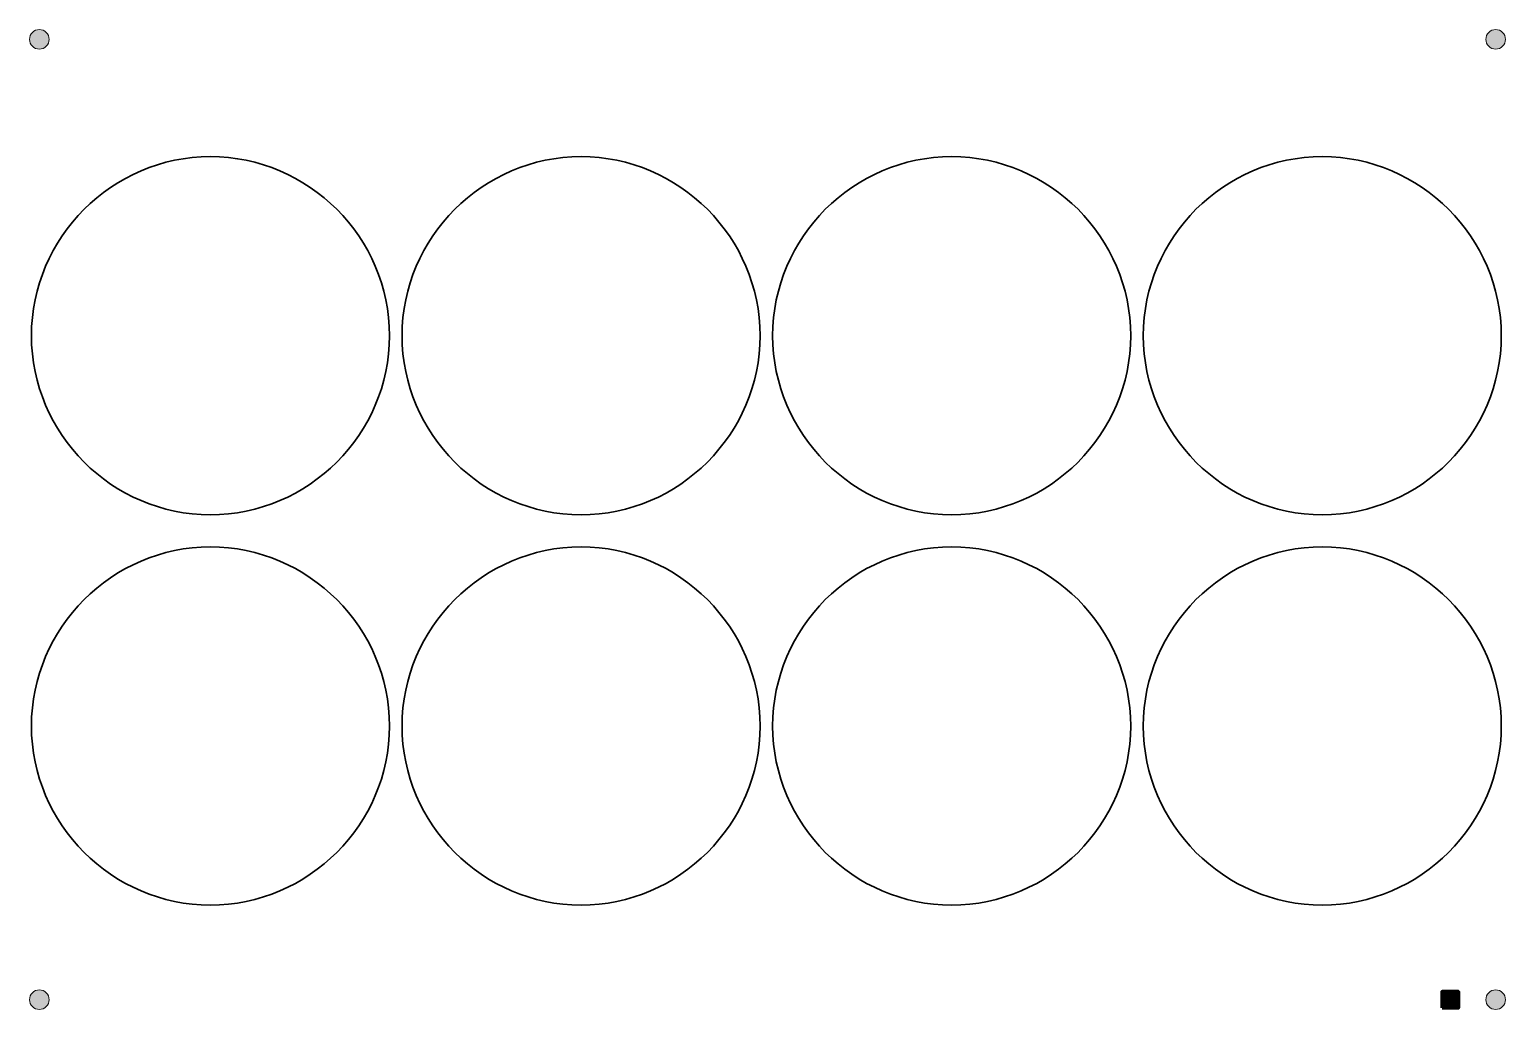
# Model space of a CAD drawing. Header units: inches. Extents: x 4 to 456, y 10 to 310.
import ezdxf

# ---------------------------------------------------------------- set-up
doc = ezdxf.new("R2010")
doc.units = ezdxf.units.IN
doc.header["$MEASUREMENT"] = 0
doc.layers.add('Layer 1', color=7, linetype='Continuous')

# ---------------------------------------------------------------- blocks, each defined once
blk = doc.blocks.new('block 3')
at = {"layer": 'Layer 1', "lineweight": 0}
blk.add_open_spline([(7.12, 10.12), (8.78, 10.12), (10.12, 11.47), (10.12, 13.12), (10.12, 14.78), (8.78, 16.12), (7.12, 16.12), (5.46, 16.12), (4.12, 14.78), (4.12, 13.12), (4.12, 11.47), (5.46, 10.12), (7.12, 10.12)], degree=3, knots=[0, 0, 0, 0, 1, 1, 1, 2, 2, 2, 3, 3, 3, 4, 4, 4, 4], dxfattribs=at)
blk = doc.blocks.new('block 4')
at = {"layer": 'Layer 1', "true_color": 0x231f20}
h = blk.add_hatch(color=250, dxfattribs=at)
h.dxf.hatch_style = 2
edge = h.paths.add_edge_path()
edge.add_spline(control_points=[(7.12, 10.12), (8.78, 10.12), (10.12, 11.47), (10.12, 13.12), (10.12, 14.78), (8.78, 16.12), (7.12, 16.12), (5.46, 16.12), (4.12, 14.78), (4.12, 13.12), (4.12, 11.47), (5.46, 10.12), (7.12, 10.12)], knot_values=[0, 0, 0, 0, 1, 1, 1, 2, 2, 2, 3, 3, 3, 4, 4, 4, 4], degree=3, periodic=1)
at = {"layer": 'Layer 1', "lineweight": 0}
blk.add_open_spline([(7.12, 10.12), (8.78, 10.12), (10.12, 11.47), (10.12, 13.12), (10.12, 14.78), (8.78, 16.12), (7.12, 16.12), (5.46, 16.12), (4.12, 14.78), (4.12, 13.12), (4.12, 11.47), (5.46, 10.12), (7.12, 10.12)], degree=3, knots=[0, 0, 0, 0, 1, 1, 1, 2, 2, 2, 3, 3, 3, 4, 4, 4, 4], dxfattribs=at)
blk = doc.blocks.new('block 5')
at = {"layer": 'Layer 1', "lineweight": 0}
blk.add_open_spline([(453.12, 10.12), (454.78, 10.12), (456.12, 11.47), (456.12, 13.12), (456.12, 14.78), (454.78, 16.12), (453.12, 16.12), (451.46, 16.12), (450.12, 14.78), (450.12, 13.12), (450.12, 11.47), (451.46, 10.12), (453.12, 10.12)], degree=3, knots=[0, 0, 0, 0, 1, 1, 1, 2, 2, 2, 3, 3, 3, 4, 4, 4, 4], dxfattribs=at)
blk = doc.blocks.new('block 6')
at = {"layer": 'Layer 1', "true_color": 0x231f20}
h = blk.add_hatch(color=250, dxfattribs=at)
h.dxf.hatch_style = 2
edge = h.paths.add_edge_path()
edge.add_spline(control_points=[(453.12, 10.12), (454.78, 10.12), (456.12, 11.47), (456.12, 13.12), (456.12, 14.78), (454.78, 16.12), (453.12, 16.12), (451.46, 16.12), (450.12, 14.78), (450.12, 13.12), (450.12, 11.47), (451.46, 10.12), (453.12, 10.12)], knot_values=[0, 0, 0, 0, 1, 1, 1, 2, 2, 2, 3, 3, 3, 4, 4, 4, 4], degree=3, periodic=1)
at = {"layer": 'Layer 1', "lineweight": 0}
blk.add_open_spline([(453.12, 10.12), (454.78, 10.12), (456.12, 11.47), (456.12, 13.12), (456.12, 14.78), (454.78, 16.12), (453.12, 16.12), (451.46, 16.12), (450.12, 14.78), (450.12, 13.12), (450.12, 11.47), (451.46, 10.12), (453.12, 10.12)], degree=3, knots=[0, 0, 0, 0, 1, 1, 1, 2, 2, 2, 3, 3, 3, 4, 4, 4, 4], dxfattribs=at)
blk = doc.blocks.new('block 7')
at = {"layer": 'Layer 1', "lineweight": 0}
blk.add_open_spline([(7.12, 304.12), (8.78, 304.12), (10.12, 305.47), (10.12, 307.12), (10.12, 308.78), (8.78, 310.12), (7.12, 310.12), (5.46, 310.12), (4.12, 308.78), (4.12, 307.12), (4.12, 305.47), (5.46, 304.12), (7.12, 304.12)], degree=3, knots=[0, 0, 0, 0, 1, 1, 1, 2, 2, 2, 3, 3, 3, 4, 4, 4, 4], dxfattribs=at)
blk = doc.blocks.new('block 8')
at = {"layer": 'Layer 1', "true_color": 0x231f20}
h = blk.add_hatch(color=250, dxfattribs=at)
h.dxf.hatch_style = 2
edge = h.paths.add_edge_path()
edge.add_spline(control_points=[(7.12, 304.12), (8.78, 304.12), (10.12, 305.47), (10.12, 307.12), (10.12, 308.78), (8.78, 310.12), (7.12, 310.12), (5.46, 310.12), (4.12, 308.78), (4.12, 307.12), (4.12, 305.47), (5.46, 304.12), (7.12, 304.12)], knot_values=[0, 0, 0, 0, 1, 1, 1, 2, 2, 2, 3, 3, 3, 4, 4, 4, 4], degree=3, periodic=1)
at = {"layer": 'Layer 1', "lineweight": 0}
blk.add_open_spline([(7.12, 304.12), (8.78, 304.12), (10.12, 305.47), (10.12, 307.12), (10.12, 308.78), (8.78, 310.12), (7.12, 310.12), (5.46, 310.12), (4.12, 308.78), (4.12, 307.12), (4.12, 305.47), (5.46, 304.12), (7.12, 304.12)], degree=3, knots=[0, 0, 0, 0, 1, 1, 1, 2, 2, 2, 3, 3, 3, 4, 4, 4, 4], dxfattribs=at)
blk = doc.blocks.new('block 9')
at = {"layer": 'Layer 1', "lineweight": 0}
blk.add_open_spline([(453.12, 304.12), (454.78, 304.12), (456.12, 305.47), (456.12, 307.12), (456.12, 308.78), (454.78, 310.12), (453.12, 310.12), (451.46, 310.12), (450.12, 308.78), (450.12, 307.12), (450.12, 305.47), (451.46, 304.12), (453.12, 304.12)], degree=3, knots=[0, 0, 0, 0, 1, 1, 1, 2, 2, 2, 3, 3, 3, 4, 4, 4, 4], dxfattribs=at)
blk = doc.blocks.new('block 10')
at = {"layer": 'Layer 1', "true_color": 0x231f20}
h = blk.add_hatch(color=250, dxfattribs=at)
h.dxf.hatch_style = 2
edge = h.paths.add_edge_path()
edge.add_spline(control_points=[(453.12, 304.12), (454.78, 304.12), (456.12, 305.47), (456.12, 307.12), (456.12, 308.78), (454.78, 310.12), (453.12, 310.12), (451.46, 310.12), (450.12, 308.78), (450.12, 307.12), (450.12, 305.47), (451.46, 304.12), (453.12, 304.12)], knot_values=[0, 0, 0, 0, 1, 1, 1, 2, 2, 2, 3, 3, 3, 4, 4, 4, 4], degree=3, periodic=1)
at = {"layer": 'Layer 1', "lineweight": 0}
blk.add_open_spline([(453.12, 304.12), (454.78, 304.12), (456.12, 305.47), (456.12, 307.12), (456.12, 308.78), (454.78, 310.12), (453.12, 310.12), (451.46, 310.12), (450.12, 308.78), (450.12, 307.12), (450.12, 305.47), (451.46, 304.12), (453.12, 304.12)], degree=3, knots=[0, 0, 0, 0, 1, 1, 1, 2, 2, 2, 3, 3, 3, 4, 4, 4, 4], dxfattribs=at)
blk = doc.blocks.new('block 11')
at = {"layer": 'Layer 1', "lineweight": 0}
blk.add_lwpolyline([(436.69, 10.62), (441.69, 10.62), (441.69, 15.62), (436.69, 15.62), (436.69, 10.62)], dxfattribs=at)
blk = doc.blocks.new('block 12')
at = {"layer": 'Layer 1', "true_color": 0x231f20}
h = blk.add_hatch(color=250, dxfattribs=at)
h.dxf.hatch_style = 2
h.paths.add_polyline_path([(436.69, 10.62), (441.69, 10.62), (441.69, 15.62), (436.69, 15.62)])
at = {"layer": 'Layer 1', "lineweight": 0}
blk.add_lwpolyline([(436.69, 10.62), (441.69, 10.62), (441.69, 15.62), (436.69, 15.62), (436.69, 10.62), (436.69, 10.62)], dxfattribs=at)
blk = doc.blocks.new('block 13')
at = {"layer": 'Layer 1', "color": 18, "lineweight": 100, "true_color": 0x000000}
blk.add_lwpolyline([(436.69, 10.62), (441.69, 10.62), (441.69, 15.62), (436.69, 15.62), (436.69, 10.62)], dxfattribs=at)
blk = doc.blocks.new('block 18')
at = {"layer": 'Layer 1', "color": 240, "lineweight": 35, "true_color": 0xed1c24}
blk.add_open_spline([(114.35, 216.4), (114.35, 246.47), (89.6, 271.22), (59.52, 271.22), (29.45, 271.22), (4.7, 246.47), (4.7, 216.4), (4.7, 186.32), (29.45, 161.57), (59.52, 161.57), (89.6, 161.57), (114.35, 186.32), (114.35, 216.4)], degree=3, knots=[0, 0, 0, 0, 1, 1, 1, 2, 2, 2, 3, 3, 3, 4, 4, 4, 4], dxfattribs=at)
blk = doc.blocks.new('block 17')
at = {"layer": 'Layer 1'}
blk.add_blockref('block 18', (0, 0), dxfattribs=at)
blk = doc.blocks.new('block 16')
at = {"layer": 'Layer 1'}
blk.add_blockref('block 17', (0, 0), dxfattribs=at)
blk = doc.blocks.new('block 15')
at = {"layer": 'Layer 1'}
blk.add_blockref('block 16', (0, 0), dxfattribs=at)
blk = doc.blocks.new('block 14')
at = {"layer": 'Layer 1'}
blk.add_blockref('block 15', (0, 0), dxfattribs=at)
blk = doc.blocks.new('block 23')
at = {"layer": 'Layer 1', "color": 240, "lineweight": 35, "true_color": 0xed1c24}
blk.add_open_spline([(227.85, 216.4), (227.85, 246.47), (203.1, 271.22), (173.02, 271.22), (142.95, 271.22), (118.2, 246.47), (118.2, 216.4), (118.2, 186.32), (142.95, 161.57), (173.02, 161.57), (203.1, 161.57), (227.85, 186.32), (227.85, 216.4)], degree=3, knots=[0, 0, 0, 0, 1, 1, 1, 2, 2, 2, 3, 3, 3, 4, 4, 4, 4], dxfattribs=at)
blk = doc.blocks.new('block 22')
at = {"layer": 'Layer 1'}
blk.add_blockref('block 23', (0, 0), dxfattribs=at)
blk = doc.blocks.new('block 21')
at = {"layer": 'Layer 1'}
blk.add_blockref('block 22', (0, 0), dxfattribs=at)
blk = doc.blocks.new('block 20')
at = {"layer": 'Layer 1'}
blk.add_blockref('block 21', (0, 0), dxfattribs=at)
blk = doc.blocks.new('block 19')
at = {"layer": 'Layer 1'}
blk.add_blockref('block 20', (0, 0), dxfattribs=at)
blk = doc.blocks.new('block 28')
at = {"layer": 'Layer 1', "color": 240, "lineweight": 35, "true_color": 0xed1c24}
blk.add_open_spline([(341.34, 216.4), (341.34, 246.47), (316.6, 271.22), (286.52, 271.22), (256.44, 271.22), (231.7, 246.47), (231.7, 216.4), (231.7, 186.32), (256.44, 161.57), (286.52, 161.57), (316.6, 161.57), (341.34, 186.32), (341.34, 216.4)], degree=3, knots=[0, 0, 0, 0, 1, 1, 1, 2, 2, 2, 3, 3, 3, 4, 4, 4, 4], dxfattribs=at)
blk = doc.blocks.new('block 27')
at = {"layer": 'Layer 1'}
blk.add_blockref('block 28', (0, 0), dxfattribs=at)
blk = doc.blocks.new('block 26')
at = {"layer": 'Layer 1'}
blk.add_blockref('block 27', (0, 0), dxfattribs=at)
blk = doc.blocks.new('block 25')
at = {"layer": 'Layer 1'}
blk.add_blockref('block 26', (0, 0), dxfattribs=at)
blk = doc.blocks.new('block 24')
at = {"layer": 'Layer 1'}
blk.add_blockref('block 25', (0, 0), dxfattribs=at)
blk = doc.blocks.new('block 33')
at = {"layer": 'Layer 1', "color": 240, "lineweight": 35, "true_color": 0xed1c24}
blk.add_open_spline([(454.84, 216.4), (454.84, 246.47), (430.1, 271.22), (400.02, 271.22), (369.94, 271.22), (345.2, 246.47), (345.2, 216.4), (345.2, 186.32), (369.94, 161.57), (400.02, 161.57), (430.1, 161.57), (454.84, 186.32), (454.84, 216.4)], degree=3, knots=[0, 0, 0, 0, 1, 1, 1, 2, 2, 2, 3, 3, 3, 4, 4, 4, 4], dxfattribs=at)
blk = doc.blocks.new('block 32')
at = {"layer": 'Layer 1'}
blk.add_blockref('block 33', (0, 0), dxfattribs=at)
blk = doc.blocks.new('block 31')
at = {"layer": 'Layer 1'}
blk.add_blockref('block 32', (0, 0), dxfattribs=at)
blk = doc.blocks.new('block 30')
at = {"layer": 'Layer 1'}
blk.add_blockref('block 31', (0, 0), dxfattribs=at)
blk = doc.blocks.new('block 29')
at = {"layer": 'Layer 1'}
blk.add_blockref('block 30', (0, 0), dxfattribs=at)
blk = doc.blocks.new('block 38')
at = {"layer": 'Layer 1', "color": 240, "lineweight": 35, "true_color": 0xed1c24}
blk.add_open_spline([(114.35, 96.9), (114.35, 126.98), (89.6, 151.73), (59.52, 151.73), (29.45, 151.73), (4.7, 126.98), (4.7, 96.9), (4.7, 66.83), (29.45, 42.08), (59.52, 42.08), (89.6, 42.08), (114.35, 66.83), (114.35, 96.9)], degree=3, knots=[0, 0, 0, 0, 1, 1, 1, 2, 2, 2, 3, 3, 3, 4, 4, 4, 4], dxfattribs=at)
blk = doc.blocks.new('block 37')
at = {"layer": 'Layer 1'}
blk.add_blockref('block 38', (0, 0), dxfattribs=at)
blk = doc.blocks.new('block 36')
at = {"layer": 'Layer 1'}
blk.add_blockref('block 37', (0, 0), dxfattribs=at)
blk = doc.blocks.new('block 35')
at = {"layer": 'Layer 1'}
blk.add_blockref('block 36', (0, 0), dxfattribs=at)
blk = doc.blocks.new('block 34')
at = {"layer": 'Layer 1'}
blk.add_blockref('block 35', (0, 0), dxfattribs=at)
blk = doc.blocks.new('block 43')
at = {"layer": 'Layer 1', "color": 240, "lineweight": 35, "true_color": 0xed1c24}
blk.add_open_spline([(227.85, 96.9), (227.85, 126.98), (203.1, 151.73), (173.02, 151.73), (142.95, 151.73), (118.2, 126.98), (118.2, 96.9), (118.2, 66.83), (142.95, 42.08), (173.02, 42.08), (203.1, 42.08), (227.85, 66.83), (227.85, 96.9)], degree=3, knots=[0, 0, 0, 0, 1, 1, 1, 2, 2, 2, 3, 3, 3, 4, 4, 4, 4], dxfattribs=at)
blk = doc.blocks.new('block 42')
at = {"layer": 'Layer 1'}
blk.add_blockref('block 43', (0, 0), dxfattribs=at)
blk = doc.blocks.new('block 41')
at = {"layer": 'Layer 1'}
blk.add_blockref('block 42', (0, 0), dxfattribs=at)
blk = doc.blocks.new('block 40')
at = {"layer": 'Layer 1'}
blk.add_blockref('block 41', (0, 0), dxfattribs=at)
blk = doc.blocks.new('block 39')
at = {"layer": 'Layer 1'}
blk.add_blockref('block 40', (0, 0), dxfattribs=at)
blk = doc.blocks.new('block 48')
at = {"layer": 'Layer 1', "color": 240, "lineweight": 35, "true_color": 0xed1c24}
blk.add_open_spline([(341.34, 96.9), (341.34, 126.98), (316.6, 151.73), (286.52, 151.73), (256.44, 151.73), (231.7, 126.98), (231.7, 96.9), (231.7, 66.83), (256.44, 42.08), (286.52, 42.08), (316.6, 42.08), (341.34, 66.83), (341.34, 96.9)], degree=3, knots=[0, 0, 0, 0, 1, 1, 1, 2, 2, 2, 3, 3, 3, 4, 4, 4, 4], dxfattribs=at)
blk = doc.blocks.new('block 47')
at = {"layer": 'Layer 1'}
blk.add_blockref('block 48', (0, 0), dxfattribs=at)
blk = doc.blocks.new('block 46')
at = {"layer": 'Layer 1'}
blk.add_blockref('block 47', (0, 0), dxfattribs=at)
blk = doc.blocks.new('block 45')
at = {"layer": 'Layer 1'}
blk.add_blockref('block 46', (0, 0), dxfattribs=at)
blk = doc.blocks.new('block 44')
at = {"layer": 'Layer 1'}
blk.add_blockref('block 45', (0, 0), dxfattribs=at)
blk = doc.blocks.new('block 53')
at = {"layer": 'Layer 1', "color": 240, "lineweight": 35, "true_color": 0xed1c24}
blk.add_open_spline([(454.84, 96.9), (454.84, 126.98), (430.1, 151.73), (400.02, 151.73), (369.94, 151.73), (345.2, 126.98), (345.2, 96.9), (345.2, 66.83), (369.94, 42.08), (400.02, 42.08), (430.1, 42.08), (454.84, 66.83), (454.84, 96.9)], degree=3, knots=[0, 0, 0, 0, 1, 1, 1, 2, 2, 2, 3, 3, 3, 4, 4, 4, 4], dxfattribs=at)
blk = doc.blocks.new('block 52')
at = {"layer": 'Layer 1'}
blk.add_blockref('block 53', (0, 0), dxfattribs=at)
blk = doc.blocks.new('block 51')
at = {"layer": 'Layer 1'}
blk.add_blockref('block 52', (0, 0), dxfattribs=at)
blk = doc.blocks.new('block 50')
at = {"layer": 'Layer 1'}
blk.add_blockref('block 51', (0, 0), dxfattribs=at)
blk = doc.blocks.new('block 49')
at = {"layer": 'Layer 1'}
blk.add_blockref('block 50', (0, 0), dxfattribs=at)
blk = doc.blocks.new('block 2')
at = {"layer": 'Layer 1'}
for name in ['block 7', 'block 8', 'block 9', 'block 10', 'block 14', 'block 19', 'block 24', 'block 29', 'block 34', 'block 39', 'block 44', 'block 49', 'block 3', 'block 4', 'block 11', 'block 12', 'block 13', 'block 5', 'block 6']:
    blk.add_blockref(name, (0, 0), dxfattribs=at)

msp = doc.modelspace()

# ---------------------------------------------------------------- block references
at = {"layer": 'Layer 1'}
msp.add_blockref('block 2', (0, 0), dxfattribs=at)

doc.saveas('drawing.dxf')
